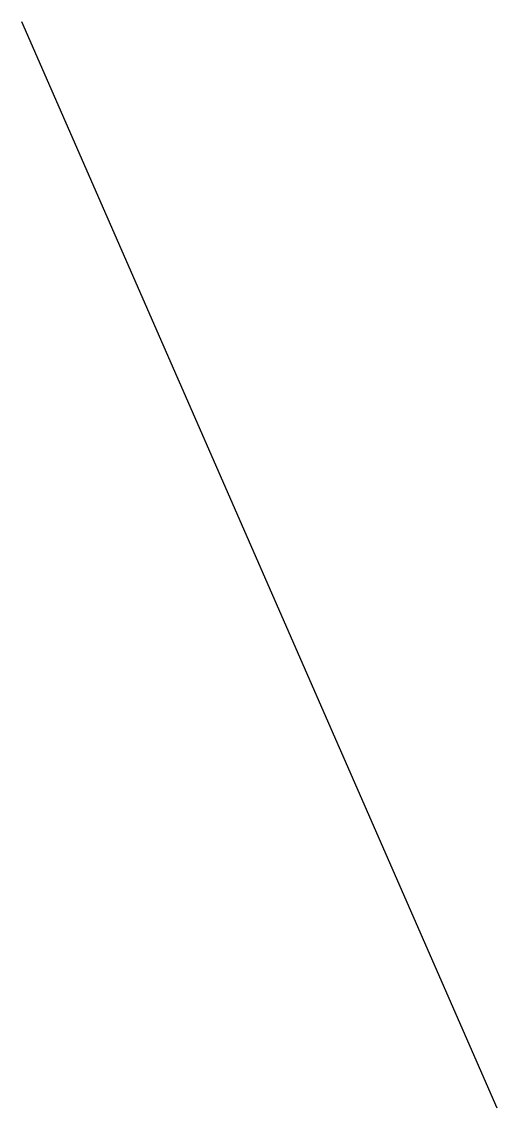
# Model space of a CAD drawing. Header units: millimetres. Extents: x 0 to 3.5, y -8 to 0.
import ezdxf

# ---------------------------------------------------------------- set-up
doc = ezdxf.new("R2010")
doc.units = ezdxf.units.MM
doc.layers.get('0').update_dxf_attribs({"lineweight": 25})

msp = doc.modelspace()

# ---------------------------------------------------------------- linework, layer by layer
at = {"lineweight": -2}
msp.add_line((3.5, -8), (0, 0), dxfattribs=at)

doc.saveas('drawing.dxf')
